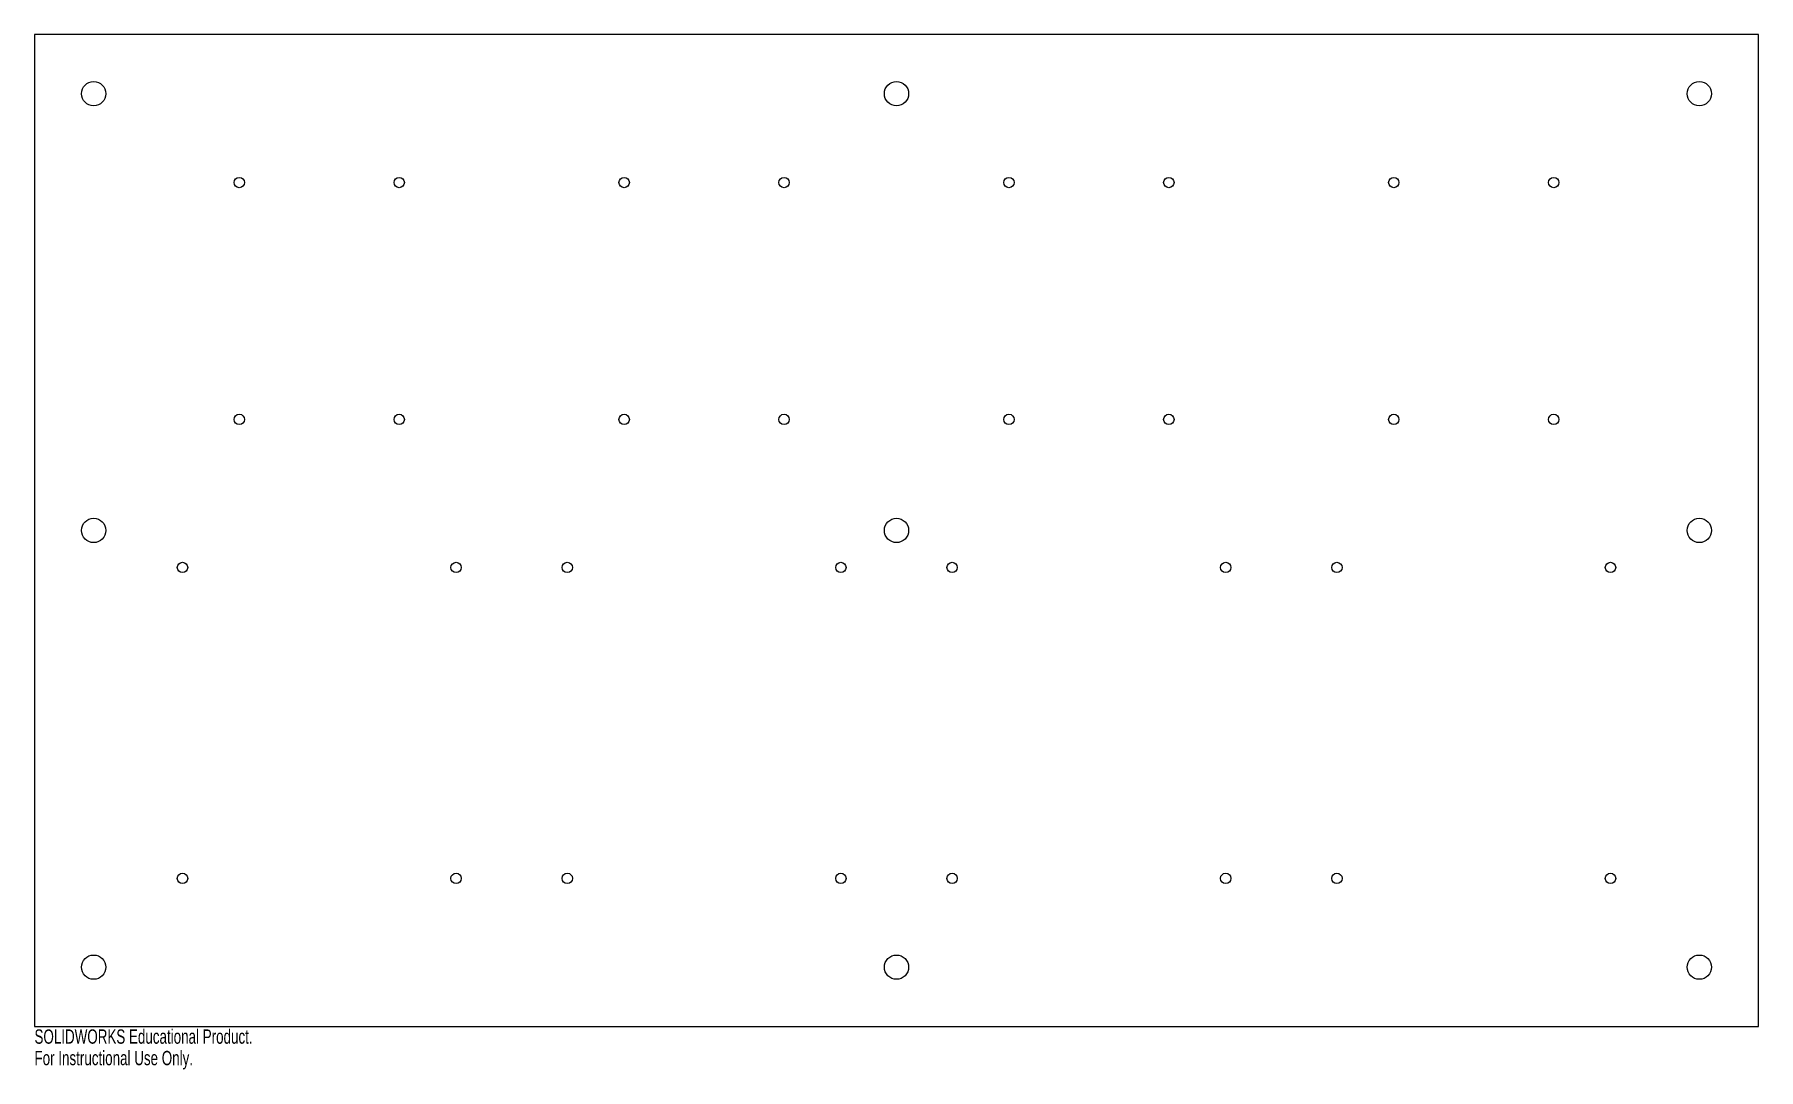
# Model space of a CAD drawing. Header units: millimetres. Extents: x -96 to 486, y -170 to 180.
import ezdxf

# ---------------------------------------------------------------- set-up
doc = ezdxf.new("R2010")
doc.units = ezdxf.units.MM
doc.styles.add('SLDTEXTSTYLE0', font='TXT', dxfattribs={"width": 0.7})

msp = doc.modelspace()

# ---------------------------------------------------------------- linework, layer by layer
at = {"color": 7, "linetype": 'Continuous', "lineweight": 25}
for p, q in [((486.2, 180), (-96.2, 180)), ((-96.2, 180), (-96.2, -155)), ((486.2, -155), (486.2, 180)), ((-96.2, -155), (486.2, -155))]:
    msp.add_line(p, q, dxfattribs=at)
for centre, radius in [((-76.2, 160), 4.1), ((195, 160), 4.1), ((466.2, 160), 4.1), ((-27, 130), 1.75), ((27, 130), 1.75), ((103, 130), 1.75), ((157, 130), 1.75), ((233, 130), 1.75), ((287, 130), 1.75), ((363, 130), 1.75), ((417, 130), 1.75), ((-27, 50), 1.75), ((27, 50), 1.75), ((103, 50), 1.75), ((157, 50), 1.75), ((233, 50), 1.75), ((287, 50), 1.75), ((363, 50), 1.75), ((417, 50), 1.75), ((-76.2, 12.5), 4.1), ((195, 12.5), 4.1), ((466.2, 12.5), 4.1), ((-46.2, 0), 1.75), ((46.2, 0), 1.75), ((83.8, 0), 1.75), ((176.2, 0), 1.75), ((213.8, 0), 1.75), ((306.2, 0), 1.75), ((343.8, 0), 1.75), ((436.2, 0), 1.75), ((-46.2, -105), 1.75), ((46.2, -105), 1.75), ((83.8, -105), 1.75), ((176.2, -105), 1.75), ((213.8, -105), 1.75), ((306.2, -105), 1.75), ((343.8, -105), 1.75), ((436.2, -105), 1.75), ((-76.2, -135), 4.1), ((195, -135), 4.1), ((466.2, -135), 4.1)]:
    msp.add_circle(centre, radius, dxfattribs=at)

# ---------------------------------------------------------------- texts
at = {"color": 7, "linetype": 'Continuous', "char_height": 4.8336, "attachment_point": 1, "style": 'SLDTEXTSTYLE0'}
for s, insert in [('SOLIDWORKS Educational Product.', (-96.2, -156.02)), ('For Instructional Use Only.', (-96.2, -163.27))]:
    msp.add_mtext(s, dxfattribs=dict(at, insert=insert))

doc.saveas('drawing.dxf')
